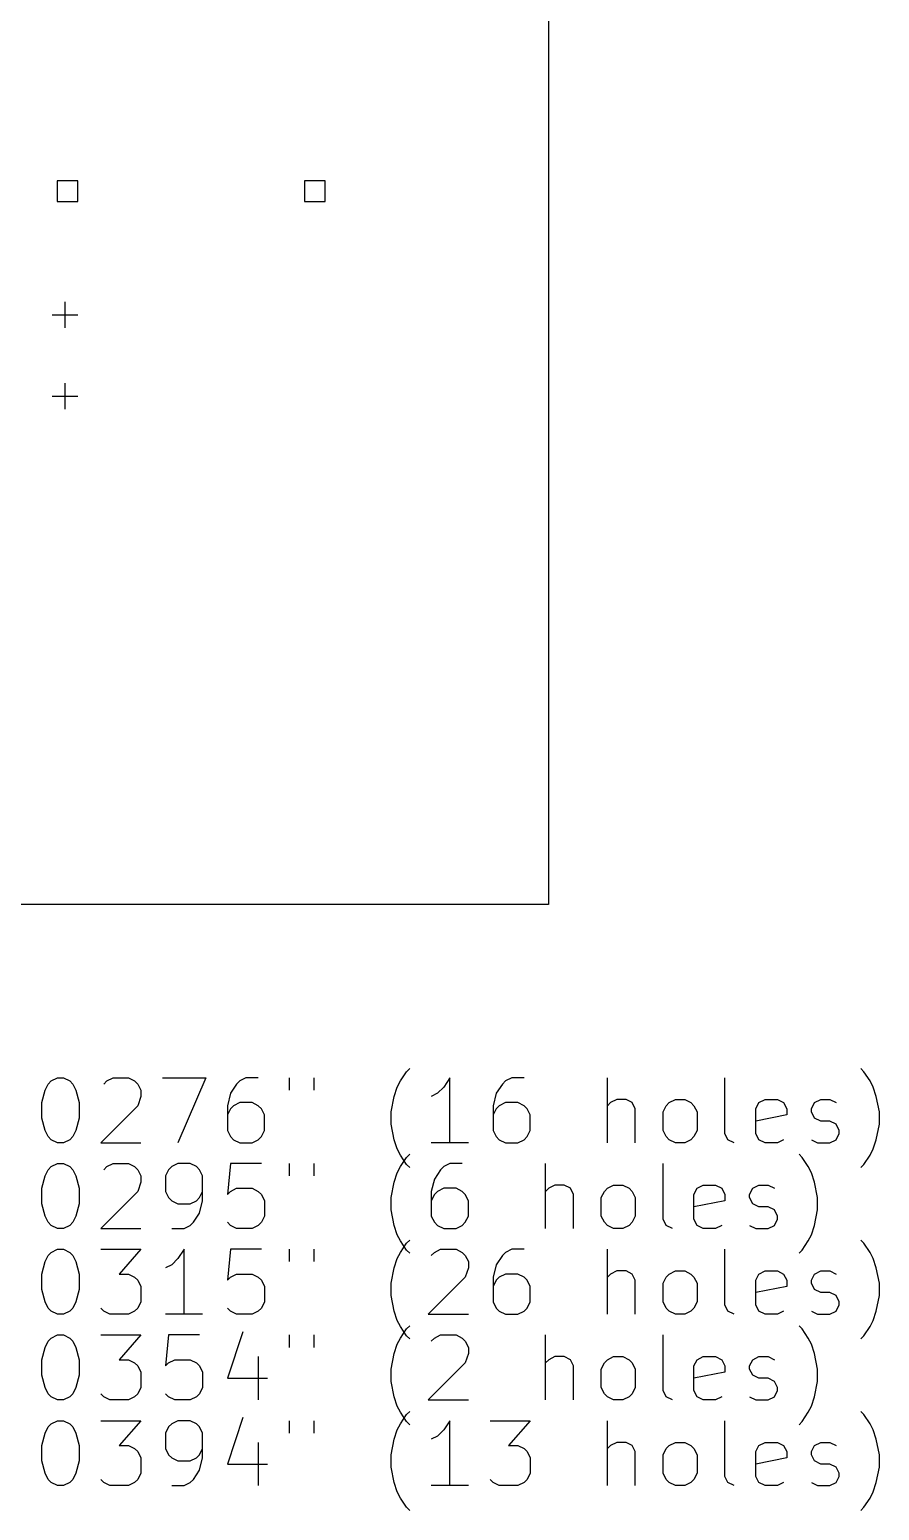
# Model space of a CAD drawing. Extents: x 116.3 to 167.5, y -174.2 to -84.8.
# Drawn here: x 141.33 to 167.52, y -174.21 to -128.6 of the extents above; entities that cross this region are included whole.
import ezdxf

# ---------------------------------------------------------------- set-up
doc = ezdxf.new("R2010")
doc.units = 0
doc.layers.add('BLACK', color=7, linetype='CONTINUOUS')

msp = doc.modelspace()

# ---------------------------------------------------------------- linework, layer by layer
at = {"layer": 'BLACK', "linetype": 'CONTINUOUS'}
for p, q in [((157.315643, -84.8106), (157.315643, -155.5472)), ((142.812201, -133.260399), (142.175799, -133.260399)), ((142.175799, -133.260399), (142.175799, -133.896801)), ((142.812201, -133.896801), (142.812201, -133.260399)), ((150.432201, -133.260399), (149.795799, -133.260399)), ((149.795799, -133.260399), (149.795799, -133.896801)), ((150.432201, -133.896801), (150.432201, -133.260399)), ((142.175799, -133.896801), (142.812201, -133.896801)), ((149.795799, -133.896801), (150.432201, -133.896801)), ((142.4178, -136.9886), (142.4178, -137.7886)), ((142.0178, -137.3886), (142.8178, -137.3886)), ((142.4178, -139.4886), (142.4178, -140.2886)), ((142.0178, -139.8886), (142.8178, -139.8886)), ((157.315643, -155.5472), (117.315643, -155.5472)), ((141.898413, -161.077514), (141.993651, -160.982276)), ((141.993651, -160.982276), (142.184127, -160.887038)), ((142.184127, -160.887038), (142.374604, -160.887038)), ((142.374604, -160.887038), (142.56508, -160.982276)), ((142.56508, -160.982276), (142.660318, -161.077514)), ((143.612699, -161.077514), (143.707937, -160.982276)), ((143.707937, -160.982276), (143.898413, -160.887038)), ((143.898413, -160.887038), (144.374604, -160.887038)), ((144.374604, -160.887038), (144.56508, -160.982276)), ((144.56508, -160.982276), (144.660318, -161.077514)), ((145.422223, -160.887038), (146.755556, -160.887038)), ((146.755556, -160.887038), (145.898413, -162.887038)), ((147.803175, -160.982276), (147.707937, -161.077514)), ((147.993651, -160.887038), (147.803175, -160.982276)), ((148.374604, -160.887038), (147.993651, -160.887038)), ((149.326985, -160.887038), (149.326985, -161.26799)), ((150.08889, -160.887038), (150.08889, -161.26799)), ((152.660319, -161.172752), (152.755557, -160.982276)), ((152.755557, -160.982276), (152.946033, -160.696561)), ((152.946033, -160.696561), (153.041272, -160.601323)), ((154.279366, -160.887038), (154.08889, -161.172752)), ((154.279366, -162.887038), (154.279366, -160.887038)), ((155.993652, -160.982276), (155.898414, -161.077514)), ((156.184128, -160.887038), (155.993652, -160.982276)), ((156.565081, -160.887038), (156.184128, -160.887038)), ((159.13651, -162.887038), (159.13651, -160.887038)), ((162.755558, -162.601323), (162.755558, -160.887038)), ((167.041273, -160.696561), (166.946035, -160.601323)), ((167.231749, -160.982276), (167.041273, -160.696561)), ((167.326987, -161.172752), (167.231749, -160.982276)), ((141.707937, -161.648942), (141.803175, -161.26799)), ((141.803175, -161.26799), (141.898413, -161.077514)), ((142.660318, -161.077514), (142.755556, -161.26799)), ((142.755556, -161.26799), (142.850794, -161.648942)), ((144.660318, -161.077514), (144.755556, -161.26799)), ((144.755556, -161.26799), (144.755556, -161.458466)), ((147.517461, -161.363228), (147.422223, -161.74418)), ((147.707937, -161.077514), (147.517461, -161.363228)), ((152.565081, -161.458466), (152.660319, -161.172752)), ((153.898414, -161.363228), (153.707938, -161.458466)), ((154.08889, -161.172752), (153.898414, -161.363228)), ((155.707938, -161.363228), (155.6127, -161.74418)), ((155.898414, -161.077514), (155.707938, -161.363228)), ((167.422225, -161.458466), (167.326987, -161.172752)), ((141.707937, -162.125133), (141.707937, -161.648942)), ((142.850794, -161.648942), (142.850794, -162.125133)), ((144.660318, -161.74418), (143.517461, -162.887038)), ((144.755556, -161.458466), (144.660318, -161.74418)), ((147.422223, -161.74418), (147.422223, -162.506085)), ((147.517461, -161.839419), (147.422223, -162.029895)), ((147.612699, -161.74418), (147.517461, -161.839419)), ((147.803175, -161.648942), (147.612699, -161.74418)), ((148.184128, -161.648942), (147.803175, -161.648942)), ((148.374604, -161.74418), (148.184128, -161.648942)), ((148.469842, -161.839419), (148.374604, -161.74418)), ((148.56508, -162.029895), (148.469842, -161.839419)), ((152.469843, -161.934657), (152.565081, -161.458466)), ((155.6127, -161.74418), (155.6127, -162.506085)), ((155.707938, -161.839419), (155.6127, -162.029895)), ((155.803176, -161.74418), (155.707938, -161.839419)), ((155.993652, -161.648942), (155.803176, -161.74418)), ((156.374605, -161.648942), (155.993652, -161.648942)), ((156.565081, -161.74418), (156.374605, -161.648942)), ((156.660319, -161.839419), (156.565081, -161.74418)), ((156.755557, -162.029895), (156.660319, -161.839419)), ((159.231748, -161.648942), (159.13651, -161.74418)), ((159.422224, -161.553704), (159.231748, -161.648942)), ((159.707939, -161.553704), (159.422224, -161.553704)), ((159.898415, -161.648942), (159.707939, -161.553704)), ((159.993653, -161.839419), (159.898415, -161.648942)), ((159.993653, -162.887038), (159.993653, -161.839419)), ((160.850796, -161.934657), (160.946034, -161.74418)), ((160.946034, -161.74418), (161.041272, -161.648942)), ((161.041272, -161.648942), (161.231748, -161.553704)), ((161.231748, -161.553704), (161.517463, -161.553704)), ((161.517463, -161.553704), (161.707939, -161.648942)), ((161.707939, -161.648942), (161.803177, -161.74418)), ((161.803177, -161.74418), (161.898415, -161.934657)), ((163.707939, -161.839419), (163.803177, -161.648942)), ((163.707939, -162.601323), (163.707939, -161.839419)), ((163.803177, -161.648942), (163.993653, -161.553704)), ((163.993653, -161.553704), (164.374606, -161.553704)), ((164.374606, -161.553704), (164.565082, -161.648942)), ((164.565082, -161.648942), (164.66032, -161.839419)), ((164.66032, -161.839419), (164.66032, -162.029895)), ((165.422225, -161.839419), (165.517463, -161.648942)), ((165.422225, -161.934657), (165.422225, -161.839419)), ((165.517463, -161.648942), (165.707939, -161.553704)), ((165.707939, -161.553704), (165.993653, -161.553704)), ((165.993653, -161.553704), (166.18413, -161.648942)), ((167.517463, -161.934657), (167.422225, -161.458466)), ((141.803175, -162.506085), (141.707937, -162.125133)), ((142.850794, -162.125133), (142.755556, -162.506085)), ((148.56508, -162.506085), (148.56508, -162.029895)), ((152.469843, -162.315609), (152.469843, -161.934657)), ((152.565081, -162.7918), (152.469843, -162.315609)), ((156.755557, -162.506085), (156.755557, -162.029895)), ((160.850796, -162.506085), (160.850796, -161.934657)), ((161.898415, -161.934657), (161.898415, -162.506085)), ((164.66032, -162.029895), (163.707939, -162.220371)), ((165.517463, -162.125133), (165.422225, -161.934657)), ((165.707939, -162.220371), (165.517463, -162.125133)), ((165.993653, -162.220371), (165.707939, -162.220371)), ((166.18413, -162.315609), (165.993653, -162.220371)), ((166.279368, -162.506085), (166.18413, -162.315609)), ((167.422225, -162.7918), (167.517463, -162.315609)), ((167.517463, -162.315609), (167.517463, -161.934657)), ((141.898413, -162.696561), (141.803175, -162.506085)), ((141.993651, -162.7918), (141.898413, -162.696561)), ((142.184127, -162.887038), (141.993651, -162.7918)), ((142.56508, -162.7918), (142.374604, -162.887038)), ((142.660318, -162.696561), (142.56508, -162.7918)), ((142.755556, -162.506085), (142.660318, -162.696561)), ((147.422223, -162.506085), (147.517461, -162.696561)), ((147.517461, -162.696561), (147.612699, -162.7918)), ((147.612699, -162.7918), (147.803175, -162.887038)), ((148.184128, -162.887038), (148.374604, -162.7918)), ((148.374604, -162.7918), (148.469842, -162.696561)), ((148.469842, -162.696561), (148.56508, -162.506085)), ((152.660319, -163.077514), (152.565081, -162.7918)), ((155.6127, -162.506085), (155.707938, -162.696561)), ((155.707938, -162.696561), (155.803176, -162.7918)), ((155.803176, -162.7918), (155.993652, -162.887038)), ((156.374605, -162.887038), (156.565081, -162.7918)), ((156.565081, -162.7918), (156.660319, -162.696561)), ((156.660319, -162.696561), (156.755557, -162.506085)), ((160.946034, -162.696561), (160.850796, -162.506085)), ((161.041272, -162.7918), (160.946034, -162.696561)), ((161.231748, -162.887038), (161.041272, -162.7918)), ((161.707939, -162.7918), (161.517463, -162.887038)), ((161.803177, -162.696561), (161.707939, -162.7918)), ((161.898415, -162.506085), (161.803177, -162.696561)), ((162.850796, -162.7918), (162.755558, -162.601323)), ((163.041272, -162.887038), (162.850796, -162.7918)), ((163.803177, -162.7918), (163.707939, -162.601323)), ((163.993653, -162.887038), (163.803177, -162.7918)), ((164.565082, -162.7918), (164.374606, -162.887038)), ((165.422225, -162.7918), (165.612701, -162.887038)), ((165.993653, -162.887038), (166.18413, -162.7918)), ((166.18413, -162.7918), (166.279368, -162.601323)), ((166.279368, -162.601323), (166.279368, -162.506085)), ((167.326987, -163.077514), (167.422225, -162.7918)), ((142.374604, -162.887038), (142.184127, -162.887038)), ((143.517461, -162.887038), (144.755556, -162.887038)), ((147.803175, -162.887038), (148.184128, -162.887038)), ((152.755557, -163.26799), (152.660319, -163.077514)), ((152.946033, -163.553704), (152.755557, -163.26799)), ((152.946033, -163.336561), (153.041272, -163.241323)), ((154.850795, -162.887038), (153.707938, -162.887038)), ((155.993652, -162.887038), (156.374605, -162.887038)), ((161.517463, -162.887038), (161.231748, -162.887038)), ((164.374606, -162.887038), (163.993653, -162.887038)), ((165.136511, -163.336561), (165.041273, -163.241323)), ((165.612701, -162.887038), (165.993653, -162.887038)), ((167.041273, -163.553704), (167.231749, -163.26799)), ((167.231749, -163.26799), (167.326987, -163.077514)), ((141.803175, -163.90799), (141.898413, -163.717514)), ((141.898413, -163.717514), (141.993651, -163.622276)), ((141.993651, -163.622276), (142.184127, -163.527038)), ((142.184127, -163.527038), (142.374604, -163.527038)), ((142.374604, -163.527038), (142.56508, -163.622276)), ((142.56508, -163.622276), (142.660318, -163.717514)), ((142.660318, -163.717514), (142.755556, -163.90799)), ((143.612699, -163.717514), (143.707937, -163.622276)), ((143.707937, -163.622276), (143.898413, -163.527038)), ((143.898413, -163.527038), (144.374604, -163.527038)), ((144.374604, -163.527038), (144.56508, -163.622276)), ((144.56508, -163.622276), (144.660318, -163.717514)), ((144.660318, -163.717514), (144.755556, -163.90799)), ((145.612699, -163.717514), (145.517461, -163.90799)), ((145.707937, -163.622276), (145.612699, -163.717514)), ((145.898413, -163.527038), (145.707937, -163.622276)), ((146.279366, -163.527038), (145.898413, -163.527038)), ((146.469842, -163.622276), (146.279366, -163.527038)), ((146.56508, -163.717514), (146.469842, -163.622276)), ((146.660318, -163.90799), (146.56508, -163.717514)), ((147.517461, -163.527038), (147.422223, -164.479419)), ((148.469842, -163.527038), (147.517461, -163.527038)), ((149.326985, -163.527038), (149.326985, -163.90799)), ((150.08889, -163.527038), (150.08889, -163.90799)), ((152.660319, -163.812752), (152.755557, -163.622276)), ((152.755557, -163.622276), (152.946033, -163.336561)), ((153.041272, -163.648942), (152.946033, -163.553704)), ((153.993652, -163.717514), (153.803176, -164.003228)), ((154.08889, -163.622276), (153.993652, -163.717514)), ((154.279366, -163.527038), (154.08889, -163.622276)), ((154.660319, -163.527038), (154.279366, -163.527038)), ((157.231748, -165.527038), (157.231748, -163.527038)), ((160.850796, -165.241323), (160.850796, -163.527038)), ((165.326987, -163.622276), (165.136511, -163.336561)), ((165.422225, -163.812752), (165.326987, -163.622276)), ((166.946035, -163.648942), (167.041273, -163.553704)), ((141.707937, -164.288942), (141.803175, -163.90799)), ((142.755556, -163.90799), (142.850794, -164.288942)), ((144.755556, -164.098466), (144.660318, -164.38418)), ((144.755556, -163.90799), (144.755556, -164.098466)), ((145.517461, -163.90799), (145.517461, -164.38418)), ((146.660318, -164.669895), (146.660318, -163.90799)), ((152.469843, -164.574657), (152.565081, -164.098466)), ((152.565081, -164.098466), (152.660319, -163.812752)), ((153.803176, -164.003228), (153.707938, -164.38418)), ((165.517463, -164.098466), (165.422225, -163.812752)), ((165.612701, -164.574657), (165.517463, -164.098466)), ((141.707937, -164.765133), (141.707937, -164.288942)), ((142.850794, -164.288942), (142.850794, -164.765133)), ((144.660318, -164.38418), (143.517461, -165.527038)), ((145.517461, -164.38418), (145.612699, -164.574657)), ((145.612699, -164.574657), (145.707937, -164.669895)), ((146.469842, -164.669895), (146.56508, -164.574657)), ((146.56508, -164.574657), (146.660318, -164.38418)), ((147.422223, -164.479419), (147.517461, -164.38418)), ((147.517461, -164.38418), (147.707937, -164.288942)), ((147.707937, -164.288942), (148.184128, -164.288942)), ((148.184128, -164.288942), (148.374604, -164.38418)), ((148.374604, -164.38418), (148.469842, -164.479419)), ((148.469842, -164.479419), (148.56508, -164.669895)), ((152.469843, -164.955609), (152.469843, -164.574657)), ((153.707938, -164.38418), (153.707938, -165.146085)), ((153.803176, -164.479419), (153.707938, -164.669895)), ((153.898414, -164.38418), (153.803176, -164.479419)), ((154.08889, -164.288942), (153.898414, -164.38418)), ((154.469843, -164.288942), (154.08889, -164.288942)), ((154.660319, -164.38418), (154.469843, -164.288942)), ((154.755557, -164.479419), (154.660319, -164.38418)), ((154.850795, -164.669895), (154.755557, -164.479419)), ((157.326986, -164.288942), (157.231748, -164.38418)), ((157.517462, -164.193704), (157.326986, -164.288942)), ((157.803177, -164.193704), (157.517462, -164.193704)), ((157.993653, -164.288942), (157.803177, -164.193704)), ((158.088891, -164.479419), (157.993653, -164.288942)), ((158.088891, -165.527038), (158.088891, -164.479419)), ((158.946034, -164.574657), (159.041272, -164.38418)), ((158.946034, -165.146085), (158.946034, -164.574657)), ((159.041272, -164.38418), (159.13651, -164.288942)), ((159.13651, -164.288942), (159.326986, -164.193704)), ((159.326986, -164.193704), (159.612701, -164.193704)), ((159.612701, -164.193704), (159.803177, -164.288942)), ((159.803177, -164.288942), (159.898415, -164.38418)), ((159.898415, -164.38418), (159.993653, -164.574657)), ((159.993653, -164.574657), (159.993653, -165.146085)), ((161.803177, -164.479419), (161.898415, -164.288942)), ((161.803177, -165.241323), (161.803177, -164.479419)), ((161.898415, -164.288942), (162.088891, -164.193704)), ((162.088891, -164.193704), (162.469844, -164.193704)), ((162.469844, -164.193704), (162.66032, -164.288942)), ((162.66032, -164.288942), (162.755558, -164.479419)), ((162.755558, -164.479419), (162.755558, -164.669895)), ((163.517463, -164.479419), (163.612701, -164.288942)), ((163.517463, -164.574657), (163.517463, -164.479419)), ((163.612701, -164.765133), (163.517463, -164.574657)), ((163.612701, -164.288942), (163.803177, -164.193704)), ((163.803177, -164.193704), (164.088891, -164.193704)), ((164.088891, -164.193704), (164.279368, -164.288942)), ((165.612701, -164.955609), (165.612701, -164.574657)), ((141.803175, -165.146085), (141.707937, -164.765133)), ((142.850794, -164.765133), (142.755556, -165.146085)), ((145.707937, -164.669895), (145.898413, -164.765133)), ((145.898413, -164.765133), (146.279366, -164.765133)), ((146.279366, -164.765133), (146.469842, -164.669895)), ((146.374604, -165.336561), (146.56508, -165.050847)), ((146.56508, -165.050847), (146.660318, -164.669895)), ((148.56508, -164.669895), (148.56508, -165.146085)), ((152.565081, -165.4318), (152.469843, -164.955609)), ((154.850795, -165.146085), (154.850795, -164.669895)), ((162.755558, -164.669895), (161.803177, -164.860371)), ((163.803177, -164.860371), (163.612701, -164.765133)), ((164.088891, -164.860371), (163.803177, -164.860371)), ((164.279368, -164.955609), (164.088891, -164.860371)), ((164.374606, -165.146085), (164.279368, -164.955609)), ((165.517463, -165.4318), (165.612701, -164.955609)), ((141.898413, -165.336561), (141.803175, -165.146085)), ((141.993651, -165.4318), (141.898413, -165.336561)), ((142.184127, -165.527038), (141.993651, -165.4318)), ((142.374604, -165.527038), (142.184127, -165.527038)), ((142.56508, -165.4318), (142.374604, -165.527038)), ((142.660318, -165.336561), (142.56508, -165.4318)), ((142.755556, -165.146085), (142.660318, -165.336561)), ((143.517461, -165.527038), (144.755556, -165.527038)), ((145.707937, -165.527038), (146.088889, -165.527038)), ((146.088889, -165.527038), (146.279366, -165.4318)), ((146.279366, -165.4318), (146.374604, -165.336561)), ((147.517461, -165.4318), (147.422223, -165.336561)), ((147.707937, -165.527038), (147.517461, -165.4318)), ((148.184128, -165.527038), (147.707937, -165.527038)), ((148.374604, -165.4318), (148.184128, -165.527038)), ((148.469842, -165.336561), (148.374604, -165.4318)), ((148.56508, -165.146085), (148.469842, -165.336561)), ((152.660319, -165.717514), (152.565081, -165.4318)), ((153.707938, -165.146085), (153.803176, -165.336561)), ((153.803176, -165.336561), (153.898414, -165.4318)), ((153.898414, -165.4318), (154.08889, -165.527038)), ((154.08889, -165.527038), (154.469843, -165.527038)), ((154.469843, -165.527038), (154.660319, -165.4318)), ((154.660319, -165.4318), (154.755557, -165.336561)), ((154.755557, -165.336561), (154.850795, -165.146085)), ((159.041272, -165.336561), (158.946034, -165.146085)), ((159.13651, -165.4318), (159.041272, -165.336561)), ((159.326986, -165.527038), (159.13651, -165.4318)), ((159.612701, -165.527038), (159.326986, -165.527038)), ((159.803177, -165.4318), (159.612701, -165.527038)), ((159.898415, -165.336561), (159.803177, -165.4318)), ((159.993653, -165.146085), (159.898415, -165.336561)), ((160.946034, -165.4318), (160.850796, -165.241323)), ((161.13651, -165.527038), (160.946034, -165.4318)), ((161.898415, -165.4318), (161.803177, -165.241323)), ((162.088891, -165.527038), (161.898415, -165.4318)), ((162.469844, -165.527038), (162.088891, -165.527038)), ((162.66032, -165.4318), (162.469844, -165.527038)), ((163.517463, -165.4318), (163.707939, -165.527038)), ((163.707939, -165.527038), (164.088891, -165.527038)), ((164.088891, -165.527038), (164.279368, -165.4318)), ((164.279368, -165.4318), (164.374606, -165.241323)), ((164.374606, -165.241323), (164.374606, -165.146085)), ((165.422225, -165.717514), (165.517463, -165.4318)), ((152.755557, -165.90799), (152.660319, -165.717514)), ((152.946033, -166.193704), (152.755557, -165.90799)), ((152.755557, -166.262276), (152.946033, -165.976561)), ((152.946033, -165.976561), (153.041272, -165.881323)), ((165.136511, -166.193704), (165.326987, -165.90799)), ((165.326987, -165.90799), (165.422225, -165.717514)), ((167.041273, -165.976561), (166.946035, -165.881323)), ((167.231749, -166.262276), (167.041273, -165.976561)), ((141.803175, -166.54799), (141.898413, -166.357514)), ((141.898413, -166.357514), (141.993651, -166.262276)), ((141.993651, -166.262276), (142.184127, -166.167038)), ((142.184127, -166.167038), (142.374604, -166.167038)), ((142.374604, -166.167038), (142.56508, -166.262276)), ((142.56508, -166.262276), (142.660318, -166.357514)), ((142.660318, -166.357514), (142.755556, -166.54799)), ((143.517461, -166.167038), (144.755556, -166.167038)), ((144.755556, -166.167038), (144.088889, -166.928942)), ((145.898413, -166.452752), (145.707937, -166.643228)), ((146.088889, -166.167038), (145.898413, -166.452752)), ((146.088889, -168.167038), (146.088889, -166.167038)), ((147.517461, -166.167038), (147.422223, -167.119419)), ((148.469842, -166.167038), (147.517461, -166.167038)), ((149.326985, -166.167038), (149.326985, -166.54799)), ((150.08889, -166.167038), (150.08889, -166.54799)), ((152.565081, -166.738466), (152.660319, -166.452752)), ((152.660319, -166.452752), (152.755557, -166.262276)), ((153.041272, -166.288942), (152.946033, -166.193704)), ((153.707938, -166.357514), (153.803176, -166.262276)), ((153.803176, -166.262276), (153.993652, -166.167038)), ((153.993652, -166.167038), (154.469843, -166.167038)), ((154.469843, -166.167038), (154.660319, -166.262276)), ((154.660319, -166.262276), (154.755557, -166.357514)), ((154.755557, -166.357514), (154.850795, -166.54799)), ((155.898414, -166.357514), (155.707938, -166.643228)), ((155.993652, -166.262276), (155.898414, -166.357514)), ((156.184128, -166.167038), (155.993652, -166.262276)), ((156.565081, -166.167038), (156.184128, -166.167038)), ((159.13651, -168.167038), (159.13651, -166.167038)), ((162.755558, -167.881323), (162.755558, -166.167038)), ((165.041273, -166.288942), (165.136511, -166.193704)), ((167.326987, -166.452752), (167.231749, -166.262276)), ((167.422225, -166.738466), (167.326987, -166.452752)), ((141.707937, -166.928942), (141.803175, -166.54799)), ((142.755556, -166.54799), (142.850794, -166.928942)), ((145.707937, -166.643228), (145.517461, -166.738466)), ((152.469843, -167.214657), (152.565081, -166.738466)), ((154.850795, -166.738466), (154.755557, -167.02418)), ((154.850795, -166.54799), (154.850795, -166.738466)), ((155.707938, -166.643228), (155.6127, -167.02418)), ((159.422224, -166.833704), (159.231748, -166.928942)), ((159.707939, -166.833704), (159.422224, -166.833704)), ((159.898415, -166.928942), (159.707939, -166.833704)), ((161.041272, -166.928942), (161.231748, -166.833704)), ((161.231748, -166.833704), (161.517463, -166.833704)), ((161.517463, -166.833704), (161.707939, -166.928942)), ((163.803177, -166.928942), (163.993653, -166.833704)), ((163.993653, -166.833704), (164.374606, -166.833704)), ((164.374606, -166.833704), (164.565082, -166.928942)), ((165.517463, -166.928942), (165.707939, -166.833704)), ((165.707939, -166.833704), (165.993653, -166.833704)), ((165.993653, -166.833704), (166.18413, -166.928942)), ((167.517463, -167.214657), (167.422225, -166.738466)), ((141.707937, -167.405133), (141.707937, -166.928942)), ((142.850794, -166.928942), (142.850794, -167.405133)), ((144.088889, -166.928942), (144.374604, -166.928942)), ((144.374604, -166.928942), (144.56508, -167.02418)), ((144.56508, -167.02418), (144.660318, -167.119419)), ((144.660318, -167.119419), (144.755556, -167.309895)), ((144.755556, -167.309895), (144.755556, -167.786085)), ((147.422223, -167.119419), (147.517461, -167.02418)), ((147.517461, -167.02418), (147.707937, -166.928942)), ((147.707937, -166.928942), (148.184128, -166.928942)), ((148.184128, -166.928942), (148.374604, -167.02418)), ((148.374604, -167.02418), (148.469842, -167.119419)), ((148.469842, -167.119419), (148.56508, -167.309895)), ((148.56508, -167.309895), (148.56508, -167.786085)), ((152.469843, -167.595609), (152.469843, -167.214657)), ((154.755557, -167.02418), (153.6127, -168.167038)), ((155.6127, -167.02418), (155.6127, -167.786085)), ((155.707938, -167.119419), (155.6127, -167.309895)), ((155.803176, -167.02418), (155.707938, -167.119419)), ((155.993652, -166.928942), (155.803176, -167.02418)), ((156.374605, -166.928942), (155.993652, -166.928942)), ((156.565081, -167.02418), (156.374605, -166.928942)), ((156.660319, -167.119419), (156.565081, -167.02418)), ((156.755557, -167.309895), (156.660319, -167.119419)), ((156.755557, -167.786085), (156.755557, -167.309895)), ((159.231748, -166.928942), (159.13651, -167.02418)), ((159.993653, -167.119419), (159.898415, -166.928942)), ((159.993653, -168.167038), (159.993653, -167.119419)), ((160.850796, -167.214657), (160.946034, -167.02418)), ((160.850796, -167.786085), (160.850796, -167.214657)), ((160.946034, -167.02418), (161.041272, -166.928942)), ((161.707939, -166.928942), (161.803177, -167.02418)), ((161.803177, -167.02418), (161.898415, -167.214657)), ((161.898415, -167.214657), (161.898415, -167.786085)), ((163.707939, -167.119419), (163.803177, -166.928942)), ((163.707939, -167.881323), (163.707939, -167.119419)), ((164.66032, -167.309895), (163.707939, -167.500371)), ((164.565082, -166.928942), (164.66032, -167.119419)), ((164.66032, -167.119419), (164.66032, -167.309895)), ((165.422225, -167.119419), (165.517463, -166.928942)), ((165.422225, -167.214657), (165.422225, -167.119419)), ((165.517463, -167.405133), (165.422225, -167.214657)), ((167.517463, -167.595609), (167.517463, -167.214657)), ((141.803175, -167.786085), (141.707937, -167.405133)), ((141.898413, -167.976561), (141.803175, -167.786085)), ((142.755556, -167.786085), (142.660318, -167.976561)), ((142.850794, -167.405133), (142.755556, -167.786085)), ((144.755556, -167.786085), (144.660318, -167.976561)), ((148.56508, -167.786085), (148.469842, -167.976561)), ((152.565081, -168.0718), (152.469843, -167.595609)), ((155.6127, -167.786085), (155.707938, -167.976561)), ((156.660319, -167.976561), (156.755557, -167.786085)), ((160.946034, -167.976561), (160.850796, -167.786085)), ((161.898415, -167.786085), (161.803177, -167.976561)), ((165.707939, -167.500371), (165.517463, -167.405133)), ((165.993653, -167.500371), (165.707939, -167.500371)), ((166.18413, -167.595609), (165.993653, -167.500371)), ((166.279368, -167.786085), (166.18413, -167.595609)), ((166.279368, -167.881323), (166.279368, -167.786085)), ((167.422225, -168.0718), (167.517463, -167.595609)), ((141.993651, -168.0718), (141.898413, -167.976561)), ((142.184127, -168.167038), (141.993651, -168.0718)), ((142.374604, -168.167038), (142.184127, -168.167038)), ((142.56508, -168.0718), (142.374604, -168.167038)), ((142.660318, -167.976561), (142.56508, -168.0718)), ((143.612699, -168.0718), (143.517461, -167.976561)), ((143.803175, -168.167038), (143.612699, -168.0718)), ((144.374604, -168.167038), (143.803175, -168.167038)), ((144.56508, -168.0718), (144.374604, -168.167038)), ((144.660318, -167.976561), (144.56508, -168.0718)), ((146.660318, -168.167038), (145.517461, -168.167038)), ((147.517461, -168.0718), (147.422223, -167.976561)), ((147.707937, -168.167038), (147.517461, -168.0718)), ((148.184128, -168.167038), (147.707937, -168.167038)), ((148.374604, -168.0718), (148.184128, -168.167038)), ((148.469842, -167.976561), (148.374604, -168.0718)), ((152.660319, -168.357514), (152.565081, -168.0718)), ((153.6127, -168.167038), (154.850795, -168.167038)), ((155.707938, -167.976561), (155.803176, -168.0718)), ((155.803176, -168.0718), (155.993652, -168.167038)), ((155.993652, -168.167038), (156.374605, -168.167038)), ((156.374605, -168.167038), (156.565081, -168.0718)), ((156.565081, -168.0718), (156.660319, -167.976561)), ((161.041272, -168.0718), (160.946034, -167.976561)), ((161.231748, -168.167038), (161.041272, -168.0718)), ((161.517463, -168.167038), (161.231748, -168.167038)), ((161.707939, -168.0718), (161.517463, -168.167038)), ((161.803177, -167.976561), (161.707939, -168.0718)), ((162.850796, -168.0718), (162.755558, -167.881323)), ((163.041272, -168.167038), (162.850796, -168.0718)), ((163.803177, -168.0718), (163.707939, -167.881323)), ((163.993653, -168.167038), (163.803177, -168.0718)), ((164.374606, -168.167038), (163.993653, -168.167038)), ((164.565082, -168.0718), (164.374606, -168.167038)), ((165.422225, -168.0718), (165.612701, -168.167038)), ((165.612701, -168.167038), (165.993653, -168.167038)), ((165.993653, -168.167038), (166.18413, -168.0718)), ((166.18413, -168.0718), (166.279368, -167.881323)), ((167.326987, -168.357514), (167.422225, -168.0718)), ((147.898413, -168.7118), (147.422223, -170.140371)), ((152.755557, -168.54799), (152.660319, -168.357514)), ((152.946033, -168.833704), (152.755557, -168.54799)), ((152.755557, -168.902276), (152.946033, -168.616561)), ((152.946033, -168.616561), (153.041272, -168.521323)), ((165.136511, -168.616561), (165.041273, -168.521323)), ((165.326987, -168.902276), (165.136511, -168.616561)), ((167.041273, -168.833704), (167.231749, -168.54799)), ((167.231749, -168.54799), (167.326987, -168.357514)), ((141.707937, -169.568942), (141.803175, -169.18799)), ((141.803175, -169.18799), (141.898413, -168.997514)), ((141.898413, -168.997514), (141.993651, -168.902276)), ((141.993651, -168.902276), (142.184127, -168.807038)), ((142.184127, -168.807038), (142.374604, -168.807038)), ((142.374604, -168.807038), (142.56508, -168.902276)), ((142.56508, -168.902276), (142.660318, -168.997514)), ((142.660318, -168.997514), (142.755556, -169.18799)), ((142.755556, -169.18799), (142.850794, -169.568942)), ((143.517461, -168.807038), (144.755556, -168.807038)), ((144.755556, -168.807038), (144.088889, -169.568942)), ((145.612699, -168.807038), (145.517461, -169.759419)), ((146.56508, -168.807038), (145.612699, -168.807038)), ((149.326985, -168.807038), (149.326985, -169.18799)), ((150.08889, -168.807038), (150.08889, -169.18799)), ((152.565081, -169.378466), (152.660319, -169.092752)), ((152.660319, -169.092752), (152.755557, -168.902276)), ((153.041272, -168.928942), (152.946033, -168.833704)), ((153.707938, -168.997514), (153.803176, -168.902276)), ((153.803176, -168.902276), (153.993652, -168.807038)), ((153.993652, -168.807038), (154.469843, -168.807038)), ((154.469843, -168.807038), (154.660319, -168.902276)), ((154.660319, -168.902276), (154.755557, -168.997514)), ((154.755557, -168.997514), (154.850795, -169.18799)), ((154.850795, -169.18799), (154.850795, -169.378466)), ((157.231748, -170.807038), (157.231748, -168.807038)), ((160.850796, -170.521323), (160.850796, -168.807038)), ((165.422225, -169.092752), (165.326987, -168.902276)), ((165.517463, -169.378466), (165.422225, -169.092752)), ((166.946035, -168.928942), (167.041273, -168.833704)), ((141.707937, -170.045133), (141.707937, -169.568942)), ((142.850794, -169.568942), (142.850794, -170.045133)), ((144.088889, -169.568942), (144.374604, -169.568942)), ((144.374604, -169.568942), (144.56508, -169.66418)), ((145.612699, -169.66418), (145.803175, -169.568942)), ((145.803175, -169.568942), (146.279366, -169.568942)), ((146.279366, -169.568942), (146.469842, -169.66418)), ((148.374604, -169.473704), (148.374604, -170.807038)), ((152.469843, -169.854657), (152.565081, -169.378466)), ((154.850795, -169.378466), (154.755557, -169.66418)), ((157.326986, -169.568942), (157.231748, -169.66418)), ((157.517462, -169.473704), (157.326986, -169.568942)), ((157.803177, -169.473704), (157.517462, -169.473704)), ((157.993653, -169.568942), (157.803177, -169.473704)), ((158.088891, -169.759419), (157.993653, -169.568942)), ((159.041272, -169.66418), (159.13651, -169.568942)), ((159.13651, -169.568942), (159.326986, -169.473704)), ((159.326986, -169.473704), (159.612701, -169.473704)), ((159.612701, -169.473704), (159.803177, -169.568942)), ((159.803177, -169.568942), (159.898415, -169.66418)), ((161.803177, -169.759419), (161.898415, -169.568942)), ((161.898415, -169.568942), (162.088891, -169.473704)), ((162.088891, -169.473704), (162.469844, -169.473704)), ((162.469844, -169.473704), (162.66032, -169.568942)), ((162.66032, -169.568942), (162.755558, -169.759419)), ((163.517463, -169.759419), (163.612701, -169.568942)), ((163.612701, -169.568942), (163.803177, -169.473704)), ((163.803177, -169.473704), (164.088891, -169.473704)), ((164.088891, -169.473704), (164.279368, -169.568942)), ((165.612701, -169.854657), (165.517463, -169.378466)), ((141.803175, -170.426085), (141.707937, -170.045133)), ((142.850794, -170.045133), (142.755556, -170.426085)), ((144.56508, -169.66418), (144.660318, -169.759419)), ((144.660318, -169.759419), (144.755556, -169.949895)), ((144.755556, -169.949895), (144.755556, -170.426085)), ((145.517461, -169.759419), (145.612699, -169.66418)), ((146.469842, -169.66418), (146.56508, -169.759419)), ((146.56508, -169.759419), (146.660318, -169.949895)), ((146.660318, -169.949895), (146.660318, -170.426085)), ((152.469843, -170.235609), (152.469843, -169.854657)), ((154.755557, -169.66418), (153.6127, -170.807038)), ((158.088891, -170.807038), (158.088891, -169.759419)), ((158.946034, -169.854657), (159.041272, -169.66418)), ((158.946034, -170.426085), (158.946034, -169.854657)), ((159.898415, -169.66418), (159.993653, -169.854657)), ((159.993653, -169.854657), (159.993653, -170.426085)), ((161.803177, -170.521323), (161.803177, -169.759419)), ((162.755558, -169.949895), (161.803177, -170.140371)), ((162.755558, -169.759419), (162.755558, -169.949895)), ((163.517463, -169.854657), (163.517463, -169.759419)), ((163.612701, -170.045133), (163.517463, -169.854657)), ((163.803177, -170.140371), (163.612701, -170.045133)), ((165.612701, -170.235609), (165.612701, -169.854657)), ((141.898413, -170.616561), (141.803175, -170.426085)), ((142.755556, -170.426085), (142.660318, -170.616561)), ((144.755556, -170.426085), (144.660318, -170.616561)), ((146.660318, -170.426085), (146.56508, -170.616561)), ((147.422223, -170.140371), (148.660318, -170.140371)), ((152.565081, -170.7118), (152.469843, -170.235609)), ((159.041272, -170.616561), (158.946034, -170.426085)), ((159.993653, -170.426085), (159.898415, -170.616561)), ((160.946034, -170.7118), (160.850796, -170.521323)), ((161.898415, -170.7118), (161.803177, -170.521323)), ((164.088891, -170.140371), (163.803177, -170.140371)), ((164.279368, -170.235609), (164.088891, -170.140371)), ((164.374606, -170.426085), (164.279368, -170.235609)), ((164.279368, -170.7118), (164.374606, -170.521323)), ((164.374606, -170.521323), (164.374606, -170.426085)), ((165.517463, -170.7118), (165.612701, -170.235609)), ((141.993651, -170.7118), (141.898413, -170.616561)), ((142.184127, -170.807038), (141.993651, -170.7118)), ((142.374604, -170.807038), (142.184127, -170.807038)), ((142.56508, -170.7118), (142.374604, -170.807038)), ((142.660318, -170.616561), (142.56508, -170.7118)), ((143.612699, -170.7118), (143.517461, -170.616561)), ((143.803175, -170.807038), (143.612699, -170.7118)), ((144.374604, -170.807038), (143.803175, -170.807038)), ((144.56508, -170.7118), (144.374604, -170.807038)), ((144.660318, -170.616561), (144.56508, -170.7118)), ((145.612699, -170.7118), (145.517461, -170.616561)), ((145.803175, -170.807038), (145.612699, -170.7118)), ((146.279366, -170.807038), (145.803175, -170.807038)), ((146.469842, -170.7118), (146.279366, -170.807038)), ((146.56508, -170.616561), (146.469842, -170.7118)), ((152.660319, -170.997514), (152.565081, -170.7118)), ((152.755557, -171.18799), (152.660319, -170.997514)), ((153.6127, -170.807038), (154.850795, -170.807038)), ((159.13651, -170.7118), (159.041272, -170.616561)), ((159.326986, -170.807038), (159.13651, -170.7118)), ((159.612701, -170.807038), (159.326986, -170.807038)), ((159.803177, -170.7118), (159.612701, -170.807038)), ((159.898415, -170.616561), (159.803177, -170.7118)), ((161.13651, -170.807038), (160.946034, -170.7118)), ((162.088891, -170.807038), (161.898415, -170.7118)), ((162.469844, -170.807038), (162.088891, -170.807038)), ((162.66032, -170.7118), (162.469844, -170.807038)), ((163.517463, -170.7118), (163.707939, -170.807038)), ((163.707939, -170.807038), (164.088891, -170.807038)), ((164.088891, -170.807038), (164.279368, -170.7118)), ((165.326987, -171.18799), (165.422225, -170.997514)), ((165.422225, -170.997514), (165.517463, -170.7118)), ((141.993651, -171.542276), (142.184127, -171.447038)), ((142.184127, -171.447038), (142.374604, -171.447038)), ((142.374604, -171.447038), (142.56508, -171.542276)), ((143.517461, -171.447038), (144.755556, -171.447038)), ((144.755556, -171.447038), (144.088889, -172.208942)), ((145.898413, -171.447038), (145.707937, -171.542276)), ((146.279366, -171.447038), (145.898413, -171.447038)), ((146.469842, -171.542276), (146.279366, -171.447038)), ((147.898413, -171.3518), (147.422223, -172.780371)), ((149.326985, -171.447038), (149.326985, -171.82799)), ((150.08889, -171.447038), (150.08889, -171.82799)), ((152.946033, -171.473704), (152.755557, -171.18799)), ((152.755557, -171.542276), (152.946033, -171.256561)), ((152.946033, -171.256561), (153.041272, -171.161323)), ((153.041272, -171.568942), (152.946033, -171.473704)), ((154.279366, -171.447038), (154.08889, -171.732752)), ((154.279366, -173.447038), (154.279366, -171.447038)), ((155.517462, -171.447038), (156.755557, -171.447038)), ((156.755557, -171.447038), (156.08889, -172.208942)), ((159.13651, -173.447038), (159.13651, -171.447038)), ((162.755558, -173.161323), (162.755558, -171.447038)), ((165.041273, -171.568942), (165.136511, -171.473704)), ((165.136511, -171.473704), (165.326987, -171.18799)), ((167.041273, -171.256561), (166.946035, -171.161323)), ((167.231749, -171.542276), (167.041273, -171.256561)), ((141.707937, -172.208942), (141.803175, -171.82799)), ((141.803175, -171.82799), (141.898413, -171.637514)), ((141.898413, -171.637514), (141.993651, -171.542276)), ((142.56508, -171.542276), (142.660318, -171.637514)), ((142.660318, -171.637514), (142.755556, -171.82799)), ((142.755556, -171.82799), (142.850794, -172.208942)), ((145.612699, -171.637514), (145.517461, -171.82799)), ((145.517461, -171.82799), (145.517461, -172.30418)), ((145.707937, -171.542276), (145.612699, -171.637514)), ((146.56508, -171.637514), (146.469842, -171.542276)), ((146.660318, -171.82799), (146.56508, -171.637514)), ((146.660318, -172.589895), (146.660318, -171.82799)), ((152.565081, -172.018466), (152.660319, -171.732752)), ((152.660319, -171.732752), (152.755557, -171.542276)), ((153.898414, -171.923228), (153.707938, -172.018466)), ((154.08889, -171.732752), (153.898414, -171.923228)), ((167.326987, -171.732752), (167.231749, -171.542276)), ((167.422225, -172.018466), (167.326987, -171.732752)), ((141.707937, -172.685133), (141.707937, -172.208942)), ((142.850794, -172.208942), (142.850794, -172.685133)), ((144.088889, -172.208942), (144.374604, -172.208942)), ((144.374604, -172.208942), (144.56508, -172.30418)), ((144.56508, -172.30418), (144.660318, -172.399419)), ((145.517461, -172.30418), (145.612699, -172.494657)), ((146.56508, -172.494657), (146.660318, -172.30418)), ((148.374604, -172.113704), (148.374604, -173.447038)), ((152.469843, -172.494657), (152.565081, -172.018466)), ((156.08889, -172.208942), (156.374605, -172.208942)), ((156.374605, -172.208942), (156.565081, -172.30418)), ((156.565081, -172.30418), (156.660319, -172.399419)), ((159.231748, -172.208942), (159.13651, -172.30418)), ((159.422224, -172.113704), (159.231748, -172.208942)), ((159.707939, -172.113704), (159.422224, -172.113704)), ((159.898415, -172.208942), (159.707939, -172.113704)), ((159.993653, -172.399419), (159.898415, -172.208942)), ((160.850796, -172.494657), (160.946034, -172.30418)), ((160.946034, -172.30418), (161.041272, -172.208942)), ((161.041272, -172.208942), (161.231748, -172.113704)), ((161.231748, -172.113704), (161.517463, -172.113704)), ((161.517463, -172.113704), (161.707939, -172.208942)), ((161.707939, -172.208942), (161.803177, -172.30418)), ((161.803177, -172.30418), (161.898415, -172.494657)), ((163.707939, -172.399419), (163.803177, -172.208942)), ((163.803177, -172.208942), (163.993653, -172.113704)), ((163.993653, -172.113704), (164.374606, -172.113704)), ((164.374606, -172.113704), (164.565082, -172.208942)), ((164.565082, -172.208942), (164.66032, -172.399419)), ((165.422225, -172.399419), (165.517463, -172.208942)), ((165.517463, -172.208942), (165.707939, -172.113704)), ((165.707939, -172.113704), (165.993653, -172.113704)), ((165.993653, -172.113704), (166.18413, -172.208942)), ((167.517463, -172.494657), (167.422225, -172.018466)), ((141.803175, -173.066085), (141.707937, -172.685133)), ((142.850794, -172.685133), (142.755556, -173.066085)), ((144.660318, -172.399419), (144.755556, -172.589895)), ((144.755556, -172.589895), (144.755556, -173.066085)), ((145.612699, -172.494657), (145.707937, -172.589895)), ((145.707937, -172.589895), (145.898413, -172.685133)), ((145.898413, -172.685133), (146.279366, -172.685133)), ((146.279366, -172.685133), (146.469842, -172.589895)), ((146.469842, -172.589895), (146.56508, -172.494657)), ((146.56508, -172.970847), (146.660318, -172.589895)), ((147.422223, -172.780371), (148.660318, -172.780371)), ((152.469843, -172.875609), (152.469843, -172.494657)), ((156.660319, -172.399419), (156.755557, -172.589895)), ((156.755557, -172.589895), (156.755557, -173.066085)), ((159.993653, -173.447038), (159.993653, -172.399419)), ((160.850796, -173.066085), (160.850796, -172.494657)), ((161.898415, -172.494657), (161.898415, -173.066085)), ((163.707939, -173.161323), (163.707939, -172.399419)), ((164.66032, -172.589895), (163.707939, -172.780371)), ((164.66032, -172.399419), (164.66032, -172.589895)), ((165.422225, -172.494657), (165.422225, -172.399419)), ((165.517463, -172.685133), (165.422225, -172.494657)), ((165.707939, -172.780371), (165.517463, -172.685133)), ((165.993653, -172.780371), (165.707939, -172.780371)), ((166.18413, -172.875609), (165.993653, -172.780371)), ((167.517463, -172.875609), (167.517463, -172.494657)), ((141.898413, -173.256561), (141.803175, -173.066085)), ((141.993651, -173.3518), (141.898413, -173.256561)), ((142.660318, -173.256561), (142.56508, -173.3518)), ((142.755556, -173.066085), (142.660318, -173.256561)), ((143.612699, -173.3518), (143.517461, -173.256561)), ((144.660318, -173.256561), (144.56508, -173.3518)), ((144.755556, -173.066085), (144.660318, -173.256561)), ((146.279366, -173.3518), (146.374604, -173.256561)), ((146.374604, -173.256561), (146.56508, -172.970847)), ((152.565081, -173.3518), (152.469843, -172.875609)), ((155.6127, -173.3518), (155.517462, -173.256561)), ((156.660319, -173.256561), (156.565081, -173.3518)), ((156.755557, -173.066085), (156.660319, -173.256561)), ((160.946034, -173.256561), (160.850796, -173.066085)), ((161.041272, -173.3518), (160.946034, -173.256561)), ((161.803177, -173.256561), (161.707939, -173.3518)), ((161.898415, -173.066085), (161.803177, -173.256561)), ((162.850796, -173.3518), (162.755558, -173.161323)), ((163.803177, -173.3518), (163.707939, -173.161323)), ((166.279368, -173.066085), (166.18413, -172.875609)), ((166.18413, -173.3518), (166.279368, -173.161323)), ((166.279368, -173.161323), (166.279368, -173.066085)), ((167.422225, -173.3518), (167.517463, -172.875609)), ((142.184127, -173.447038), (141.993651, -173.3518)), ((142.374604, -173.447038), (142.184127, -173.447038)), ((142.56508, -173.3518), (142.374604, -173.447038)), ((143.803175, -173.447038), (143.612699, -173.3518)), ((144.374604, -173.447038), (143.803175, -173.447038)), ((144.56508, -173.3518), (144.374604, -173.447038)), ((145.707937, -173.447038), (146.088889, -173.447038)), ((146.088889, -173.447038), (146.279366, -173.3518)), ((152.660319, -173.637514), (152.565081, -173.3518)), ((152.755557, -173.82799), (152.660319, -173.637514)), ((154.850795, -173.447038), (153.707938, -173.447038)), ((155.803176, -173.447038), (155.6127, -173.3518)), ((156.374605, -173.447038), (155.803176, -173.447038)), ((156.565081, -173.3518), (156.374605, -173.447038)), ((161.231748, -173.447038), (161.041272, -173.3518)), ((161.517463, -173.447038), (161.231748, -173.447038)), ((161.707939, -173.3518), (161.517463, -173.447038)), ((163.041272, -173.447038), (162.850796, -173.3518)), ((163.993653, -173.447038), (163.803177, -173.3518)), ((164.374606, -173.447038), (163.993653, -173.447038)), ((164.565082, -173.3518), (164.374606, -173.447038)), ((165.422225, -173.3518), (165.612701, -173.447038)), ((165.612701, -173.447038), (165.993653, -173.447038)), ((165.993653, -173.447038), (166.18413, -173.3518)), ((167.231749, -173.82799), (167.326987, -173.637514)), ((167.326987, -173.637514), (167.422225, -173.3518)), ((152.946033, -174.113704), (152.755557, -173.82799)), ((153.041272, -174.208942), (152.946033, -174.113704)), ((166.946035, -174.208942), (167.041273, -174.113704)), ((167.041273, -174.113704), (167.231749, -173.82799))]:
    msp.add_line(p, q, dxfattribs=at)

doc.saveas('drawing.dxf')
